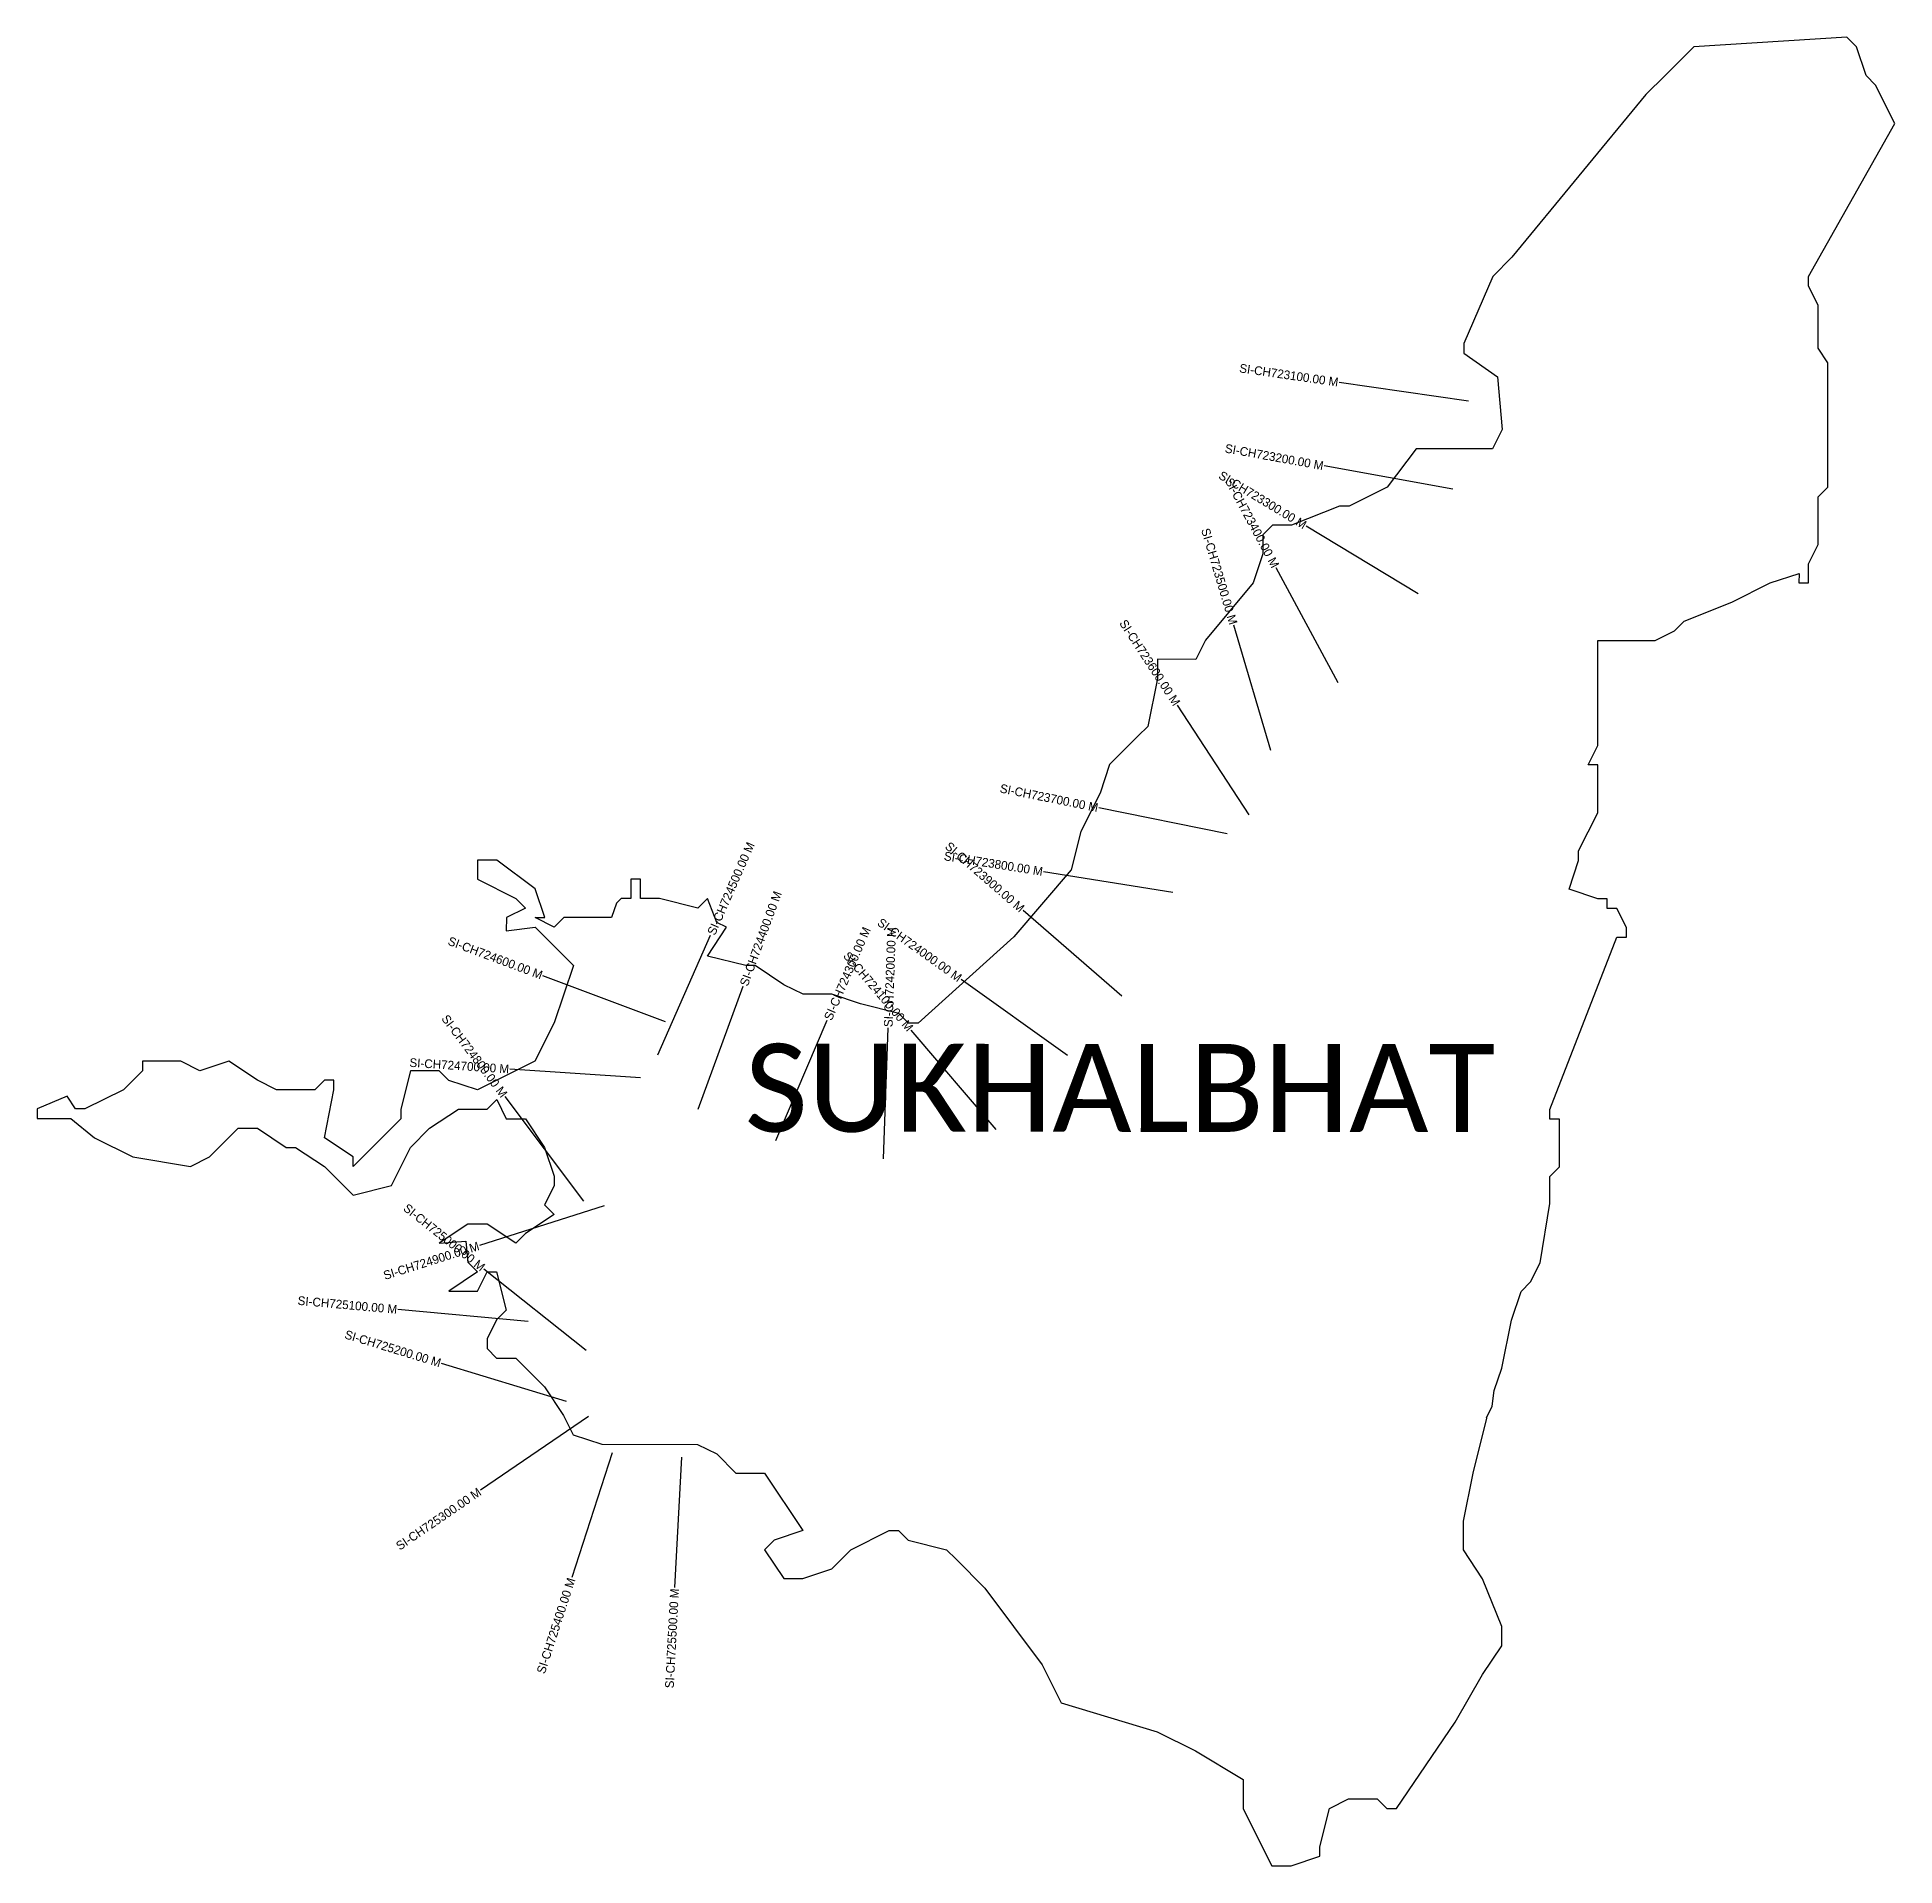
# Model space of a CAD drawing. Header units: metres. Extents: x 355213 to 357343, y 1740540 to 1742636.
import ezdxf
from ezdxf.enums import TextEntityAlignment as Align

# ---------------------------------------------------------------- set-up
doc = ezdxf.new("R2010")
doc.units = ezdxf.units.M
for name, color, linetype in [('CS', 134, 'Continuous'), ('CSMark', 6, 'Continuous'), ('VILLAGE BOUNDRY', 10, 'Continuous'), ('VILLAGE NAME', 250, 'Continuous')]:
    doc.layers.add(name, color=color, linetype=linetype)

msp = doc.modelspace()

# ---------------------------------------------------------------- linework, layer by layer
at = {"layer": 'CS'}
for p, q in [((356854.3, 1742218.9), (356705.9, 1742240.4)), ((356836.4, 1742117.9), (356688.8, 1742144.5)), ((356796.5, 1741997.8), (356668.1, 1742075.4)), ((356704.6, 1741895.7), (356633.7, 1742027.9)), ((356627.7, 1741818.3), (356585.1, 1741962.1)), ((356602.7, 1741744.7), (356520.6, 1741870.3)), ((356577.4, 1741722.7), (356430.3, 1741752.4)), ((356515.1, 1741655.6), (356367, 1741679.3)), ((356456.9, 1741536.7), (356343.6, 1741635)), ((355924.8, 1741469.3), (355985.1, 1741606.7)), ((355933.3, 1741507.4), (355792.8, 1741560.1)), ((356394.5, 1741468.8), (356272.3, 1741555.8)), ((355971, 1741407.1), (356022.6, 1741548)), ((356060, 1741371.1), (356119, 1741509)), ((356183.5, 1741350.3), (356188.7, 1741500.2)), ((356312.6, 1741383.6), (356215.3, 1741497.8)), ((355904.7, 1741443.1), (355755.1, 1741453)), ((355839.9, 1741301.8), (355749.5, 1741421.5)), ((355863.3, 1741296.2), (355720.3, 1741250.9)), ((355842.6, 1741130.3), (355725.3, 1741223.8)), ((355776.1, 1741163.8), (355626.7, 1741177.4)), ((355820.1, 1741071.8), (355676.6, 1741115.6)), ((355845.2, 1741054.6), (355721.3, 1740970.1)), ((355872.3, 1741012.9), (355825.9, 1740870.3)), ((355951.9, 1741008.3), (355943.9, 1740858.5))]:
    msp.add_line(p, q, dxfattribs=at)
at = {"layer": 'VILLAGE BOUNDRY', "ltscale": 0.1, "flags": 128}
msp.add_lwpolyline([(357002.6, 1741944.6), (357068.4, 1741944.6), (357090.4, 1741955.6), (357101.4, 1741966.5), (357156.3, 1741988.5), (357200.2, 1742010.4), (357233.2, 1742021.4), (357233.1, 1742010.4), (357244.1, 1742010.4), (357244.1, 1742032.4), (357255.1, 1742054.3), (357255.1, 1742109.2), (357266.1, 1742120.2), (357266.2, 1742262.9), (357255.2, 1742279.4), (357255.2, 1742328.8), (357244.2, 1742350.7), (357244.2, 1742361.7), (357343.1, 1742537.3), (357321.1, 1742581.2), (357310.2, 1742592.2), (357299.2, 1742625.2), (357288.2, 1742636.1), (357112.6, 1742625.2), (357079.6, 1742592.3), (357057.7, 1742570.4), (356903.9, 1742383.8), (356882, 1742361.9), (356849, 1742285), (356849, 1742274), (356887.4, 1742246.6), (356892.9, 1742186.2), (356881.9, 1742164.2), (356794.1, 1742164.3), (356761.1, 1742120.4), (356717.2, 1742098.4), (356706.2, 1742098.4), (356651.3, 1742076.5), (356629.4, 1742076.5), (356618.4, 1742065.5), (356618.4, 1742043.6), (356607.4, 1742010.6), (356552.5, 1741944.8), (356541.5, 1741922.8), (356497.6, 1741922.9), (356497.6, 1741900.9), (356486.6, 1741846), (356475.6, 1741835), (356442.6, 1741802.1), (356431.7, 1741769.2), (356409.7, 1741725.3), (356398.7, 1741681.4), (356332.8, 1741604.5), (356223, 1741505.8), (356212, 1741505.8), (356201, 1741516.8), (356157.1, 1741527.8), (356124.2, 1741538.8), (356091.2, 1741538.8), (356069.3, 1741549.7), (356036.4, 1741571.7), (356025.4, 1741571.7), (355981.5, 1741582.7), (356003.5, 1741615.7), (355992.5, 1741621.1), (355981.5, 1741648.6), (355970.5, 1741637.6), (355926.6, 1741648.6), (355904.7, 1741648.6), (355904.7, 1741670.6), (355893.7, 1741670.6), (355893.7, 1741648.6), (355882.7, 1741648.6), (355877.2, 1741643.1), (355871.7, 1741626.7), (355816.8, 1741626.7), (355805.8, 1741615.7), (355783.9, 1741626.7), (355794.9, 1741626.7), (355783.9, 1741659.6), (355740, 1741692.6), (355718, 1741692.6), (355718, 1741670.7), (355761.9, 1741648.7), (355772.9, 1741637.7), (355751, 1741626.7), (355750.9, 1741611.7), (355783.9, 1741615.7), (355805.8, 1741593.8), (355827.8, 1741571.8), (355805.8, 1741505.9), (355783.8, 1741462), (355718, 1741429.1), (355685, 1741440.1), (355674.1, 1741451.1), (355641.1, 1741451.1), (355630.1, 1741407.2), (355630.1, 1741396.2), (355575.2, 1741341.4), (355575.2, 1741352.3), (355542.3, 1741374.3), (355553.3, 1741429.2), (355553.3, 1741440.2), (355542.3, 1741440.2), (355531.3, 1741429.2), (355487.4, 1741429.2), (355465.5, 1741440.2), (355432.6, 1741462.2), (355399.6, 1741451.2), (355377.7, 1741462.2), (355333.7, 1741462.2), (355333.7, 1741451.2), (355311.8, 1741429.3), (355267.8, 1741407.3), (355256.9, 1741407.3), (355247.2, 1741422.1), (355212.9, 1741407.4), (355212.9, 1741396.4), (355251.4, 1741396.3), (355278.8, 1741374.4), (355322.7, 1741352.4), (355388.6, 1741341.4), (355410.5, 1741352.4), (355443.5, 1741385.3), (355465.5, 1741385.3), (355498.4, 1741363.3), (355509.3, 1741363.3), (355542.3, 1741341.4), (355575.2, 1741308.4), (355619.1, 1741319.4), (355641.1, 1741363.3), (355663, 1741385.2), (355696, 1741407.2), (355728.9, 1741407.2), (355739.9, 1741418.1), (355750.9, 1741396.2), (355772.8, 1741396.2), (355794.8, 1741363.2), (355805.7, 1741330.3), (355805.7, 1741319.3), (355794.8, 1741297.4), (355805.7, 1741286.4), (355772.8, 1741264.4), (355761.8, 1741253.5), (355728.9, 1741275.4), (355706.9, 1741275.4), (355674, 1741253.5), (355704.5, 1741255.7), (355706.9, 1741231.5), (355717.9, 1741220.5), (355684.9, 1741198.6), (355717.9, 1741198.6), (355728.8, 1741220.5), (355739.8, 1741220.5), (355750.8, 1741176.6), (355739.8, 1741165.7), (355728.8, 1741143.7), (355728.8, 1741132.7), (355739.8, 1741121.7), (355761.8, 1741121.7), (355794.7, 1741088.8), (355816.6, 1741055.8), (355827.6, 1741033.9), (355860.5, 1741022.9), (355970.3, 1741022.8), (355992.2, 1741011.8), (356014.2, 1740989.9), (356047.1, 1740989.9), (356091, 1740924), (356058.1, 1740913), (356047.1, 1740902), (356069.1, 1740869.1), (356091, 1740869.1), (356124, 1740880.1), (356145.9, 1740902), (356189.8, 1740924), (356200.8, 1740924), (356211.8, 1740913), (356255.7, 1740902), (356266.6, 1740891), (356299.6, 1740858), (356365.4, 1740770.2), (356387.3, 1740726.3), (356497.1, 1740693.3), (356541, 1740671.3), (356595.9, 1740638.4), (356595.9, 1740605.5), (356617.8, 1740561.5), (356628.8, 1740539.6), (356650.8, 1740539.6), (356683.7, 1740550.5), (356683.7, 1740561.5), (356694.7, 1740605.4), (356716.7, 1740616.4), (356749.6, 1740616.4), (356760.6, 1740605.4), (356771.5, 1740605.4), (356839, 1740704.2), (356870.4, 1740759), (356892.4, 1740792), (356892.4, 1740813.9), (356870.4, 1740868.8), (356848.5, 1740901.8), (356848.5, 1740934.7), (356859.5, 1740989.6), (356875.4, 1741053), (356874.9, 1741053.2), (356881.5, 1741066.4), (356883.8, 1741084.4), (356892.5, 1741110.3), (356903.5, 1741165.2), (356914.5, 1741198.2), (356925.4, 1741209.1), (356936.5, 1741231.1), (356947.4, 1741298.8), (356947.5, 1741329.9), (356958.4, 1741340.9), (356958.4, 1741395.7), (356947.5, 1741395.7), (356947.5, 1741406.7), (357024.4, 1741604.3), (357035.4, 1741604.3), (357035.4, 1741615.3), (357024.4, 1741637.2), (357013.4, 1741637.2), (357013.4, 1741648.2), (357002.5, 1741648.2), (356969.5, 1741659.2), (356980.5, 1741692.1), (356980.5, 1741703.1), (356991.5, 1741725.1), (357002.5, 1741747), (357002.5, 1741801.9), (356991.5, 1741801.9), (357002.5, 1741823.9)], close=True, dxfattribs=at)

# ---------------------------------------------------------------- texts
at = {"layer": 'CSMark'}
for s, rotation, p in [('SI-CH723100.00 M', 351.7575, (356704.9, 1742240.5)), ('SI-CH723200.00 M', 349.7697, (356687.8, 1742144.7)), ('SI-CH723300.00 M', 328.8692, (356667.2, 1742075.9)), ('SI-CH723400.00 M', 298.1912, (356633.2, 1742028.8)), ('SI-CH723500.00 M', 286.4801, (356584.8, 1741963)), ('SI-CH723600.00 M', 303.1635, (356520.1, 1741871.1)), ('SI-CH723700.00 M', 348.603, (356429.4, 1741752.6)), ('SI-CH723800.00 M', 350.9068, (356366, 1741679.5)), ('SI-CH723900.00 M', 319.061, (356342.8, 1741635.7)), ('SI-CH724000.00 M', 324.5322, (356271.5, 1741556.4)), ('SI-CH724600.00 M', 339.4416, (355791.9, 1741560.4)), ('SI-CH724100.00 M', 310.4475, (356214.6, 1741498.5)), ('SI-CH724800.00 M', 307.0599, (355748.9, 1741422.3)), ('SI-CH724700.00 M', 356.2093, (355754.1, 1741453.1)), ('SI-CH725000.00 M', 321.4581, (355724.5, 1741224.4)), ('SI-CH724900.00 M', 17.5844, (355719.4, 1741250.6)), ('SI-CH725100.00 M', 354.8067, (355625.7, 1741177.5)), ('SI-CH725200.00 M', 343.0271, (355675.6, 1741115.9)), ('SI-CH725300.00 M', 34.3049, (355720.5, 1740969.5)), ('SI-CH725400.00 M', 71.9737, (355825.6, 1740869.3)), ('SI-CH725500.00 M', 86.9696, (355943.9, 1740857.5))]:
    msp.add_text(s, height=10, rotation=rotation, dxfattribs=at).set_placement(p, align=Align.MIDDLE_RIGHT)
for s, rotation, p in [('SI-CH724500.00 M', 66.3279, (355985.5, 1741607.6)), ('SI-CH724400.00 M', 69.8906, (356023, 1741548.9)), ('SI-CH724300.00 M', 66.8123, (356119.4, 1741509.9)), ('SI-CH724200.00 M', 87.9891, (356188.8, 1741501.2))]:
    msp.add_text(s, height=10, rotation=rotation, dxfattribs=at).set_placement(p, align=Align.MIDDLE_LEFT)
at = {"layer": 'VILLAGE NAME', "insert": (356024.3, 1741482.1), "char_height": 100.855, "attachment_point": 1, "rotation": 359.9793}
msp.add_mtext_dynamic_manual_height_columns('{\\fCalibri|b0|i0|c0|p34;SUKHALBHAT}', width=995.212, gutter_width=504.3, heights=[0], dxfattribs=at)

doc.saveas('drawing.dxf')
